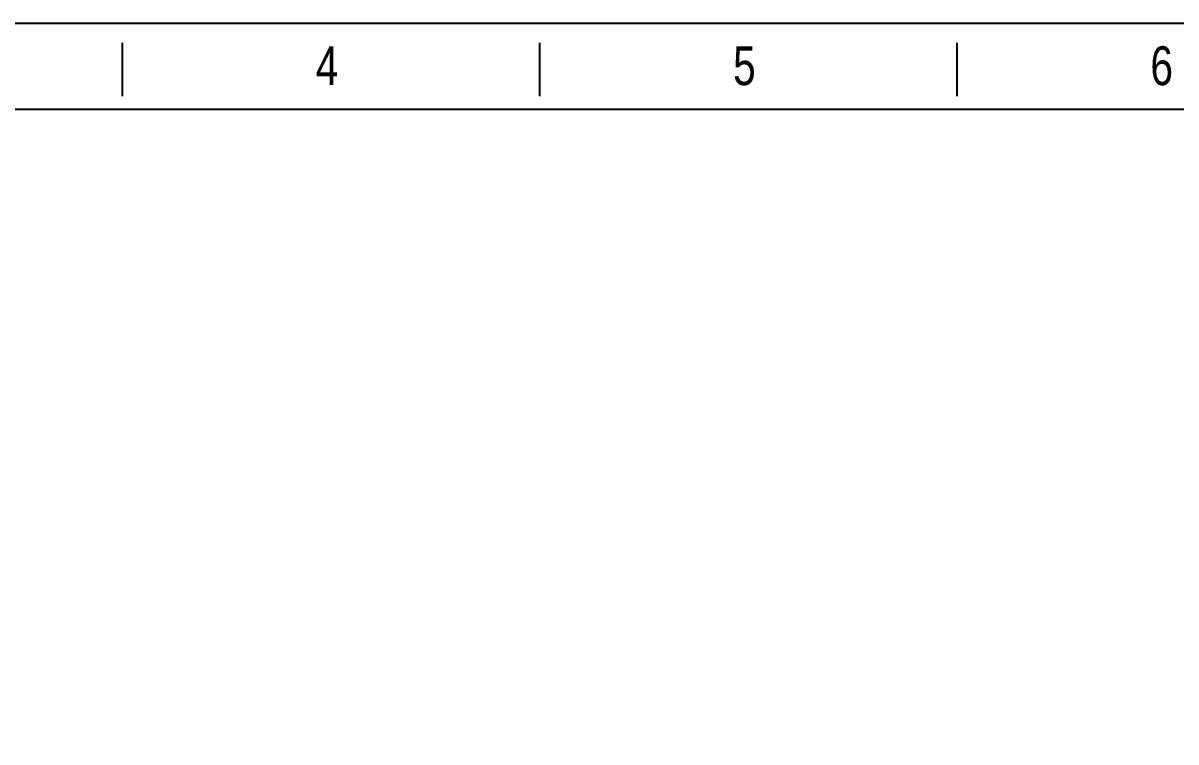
# Model space of a CAD drawing. Header units: millimetres. Extents: x 9226 to 36041, y 16031 to 21779.
# Drawn here: x 10001 to 10777, y 17864 to 18348 of the extents above; entities that cross this region are included whole.
import ezdxf

# ---------------------------------------------------------------- set-up
doc = ezdxf.new("R2010")
doc.units = ezdxf.units.MM
doc.styles.add('CKSTANDARD', font='arial.ttf')
doc.styles.add('Roamns', font='romans.shx')

# ---------------------------------------------------------------- blocks, each defined once
blk = doc.blocks.new('standard template')
for p, q in [((9417.5, 30728.2), (9417.5, 30325.4)), ((12589.2, 30728.2), (12589.2, 30325.4)), ((15760.9, 30728.2), (15760.9, 30325.4))]:
    blk.add_line(p, q)
blk.add_lwpolyline([(37962.6, 4700.3), (-97.5, 4700.3), (-97.5, 30879.2), (37962.6, 30879.2)], close=True)
at = {"color": 7}
blk.add_lwpolyline([(456.3, 6673.6), (456.3, 5963.9), (456.3, 5254.1), (456.3, 30225.9), (37408.8, 30225.9), (37408.8, 5254.1)], dxfattribs=at)
at = {"style": 'CKSTANDARD', "width": 0.75}
for s, p in [('4', (10888, 30407.9)), ('5', (14059.7, 30407.9)), ('6', (17231.3, 30407.9))]:
    blk.add_text(s, height=294.8, dxfattribs=at).set_placement(p)
at = {"style": 'Roamns'}
for tag, p in [('PAGE_NAME', (27466, 7593.7)), ('PROJECT_NAME', (27466, 6883.9)), ('DRAWN_NAME', (27466, 6174.1)), ('VERSION', (34241, 6174.1)), ('SELECT_DATA', (27466, 5464.4)), ('PAGE_NUMBER', (34241, 5464.4))]:
    blk.add_attdef(tag, p, '', height=284.5, dxfattribs=at)

msp = doc.modelspace()

# ---------------------------------------------------------------- block references
at = {"lineweight": -3, "transparency": 33554595, "xscale": 0.0885002660397285, "yscale": 0.0885002660397285, "zscale": 0.0885002660397285}
msp.add_blockref('standard template', (9234.434, 15614.71), dxfattribs=at)

doc.saveas('drawing.dxf')
